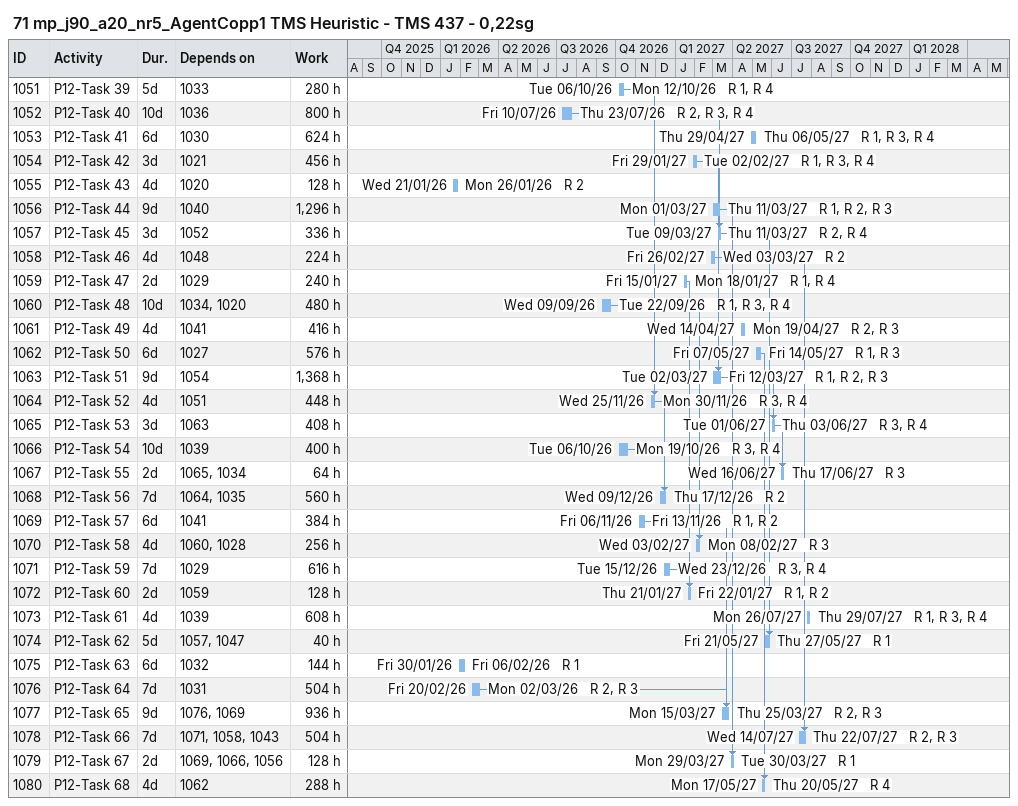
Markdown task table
71 mp_j90_a20_nr5_AgentCopp1 TMS Heuristic - TMS 437 - 0,22sg

| ID | Task | Duration | Start | Finish | Predecessors | Resources | Work (h) |
|---|---|---|---|---|---|---|---|
| 1051 | P12-Task 39 | 5d | 2026-10-06 | 2026-10-12 | 1033 | R 1, R 4 | 280 |
| 1052 | P12-Task 40 | 10d | 2026-07-10 | 2026-07-23 | 1036 | R 2, R 3, R 4 | 800 |
| 1053 | P12-Task 41 | 6d | 2027-04-29 | 2027-05-06 | 1030 | R 1, R 3, R 4 | 624 |
| 1054 | P12-Task 42 | 3d | 2027-01-29 | 2027-02-02 | 1021 | R 1, R 3, R 4 | 456 |
| 1055 | P12-Task 43 | 4d | 2026-01-21 | 2026-01-26 | 1020 | R 2 | 128 |
| 1056 | P12-Task 44 | 9d | 2027-03-01 | 2027-03-11 | 1040 | R 1, R 2, R 3 | 1296 |
| 1057 | P12-Task 45 | 3d | 2027-03-09 | 2027-03-11 | 1052 | R 2, R 4 | 336 |
| 1058 | P12-Task 46 | 4d | 2027-02-26 | 2027-03-03 | 1048 | R 2 | 224 |
| 1059 | P12-Task 47 | 2d | 2027-01-15 | 2027-01-18 | 1029 | R 1, R 4 | 240 |
| 1060 | P12-Task 48 | 10d | 2026-09-09 | 2026-09-22 | 1034, 1020 | R 1, R 3, R 4 | 480 |
| 1061 | P12-Task 49 | 4d | 2027-04-14 | 2027-04-19 | 1041 | R 2, R 3 | 416 |
| 1062 | P12-Task 50 | 6d | 2027-05-07 | 2027-05-14 | 1027 | R 1, R 3 | 576 |
| 1063 | P12-Task 51 | 9d | 2027-03-02 | 2027-03-12 | 1054 | R 1, R 2, R 3 | 1368 |
| 1064 | P12-Task 52 | 4d | 2026-11-25 | 2026-11-30 | 1051 | R 3, R 4 | 448 |
| 1065 | P12-Task 53 | 3d | 2027-06-01 | 2027-06-03 | 1063 | R 3, R 4 | 408 |
| 1066 | P12-Task 54 | 10d | 2026-10-06 | 2026-10-19 | 1039 | R 3, R 4 | 400 |
| 1067 | P12-Task 55 | 2d | 2027-06-16 | 2027-06-17 | 1065, 1034 | R 3 | 64 |
| 1068 | P12-Task 56 | 7d | 2026-12-09 | 2026-12-17 | 1064, 1035 | R 2 | 560 |
| 1069 | P12-Task 57 | 6d | 2026-11-06 | 2026-11-13 | 1041 | R 1, R 2 | 384 |
| 1070 | P12-Task 58 | 4d | 2027-02-03 | 2027-02-08 | 1060, 1028 | R 3 | 256 |
| 1071 | P12-Task 59 | 7d | 2026-12-15 | 2026-12-23 | 1029 | R 3, R 4 | 616 |
| 1072 | P12-Task 60 | 2d | 2027-01-21 | 2027-01-22 | 1059 | R 1, R 2 | 128 |
| 1073 | P12-Task 61 | 4d | 2027-07-26 | 2027-07-29 | 1039 | R 1, R 3, R 4 | 608 |
| 1074 | P12-Task 62 | 5d | 2027-05-21 | 2027-05-27 | 1057, 1047 | R 1 | 40 |
| 1075 | P12-Task 63 | 6d | 2026-01-30 | 2026-02-06 | 1032 | R 1 | 144 |
| 1076 | P12-Task 64 | 7d | 2026-02-20 | 2026-03-02 | 1031 | R 2, R 3 | 504 |
| 1077 | P12-Task 65 | 9d | 2027-03-15 | 2027-03-25 | 1076, 1069 | R 2, R 3 | 936 |
| 1078 | P12-Task 66 | 7d | 2027-07-14 | 2027-07-22 | 1071, 1058, 1043 | R 2, R 3 | 504 |
| 1079 | P12-Task 67 | 2d | 2027-03-29 | 2027-03-30 | 1069, 1066, 1056 | R 1 | 128 |
| 1080 | P12-Task 68 | 4d | 2027-05-17 | 2027-05-20 | 1062 | R 4 | 288 |
